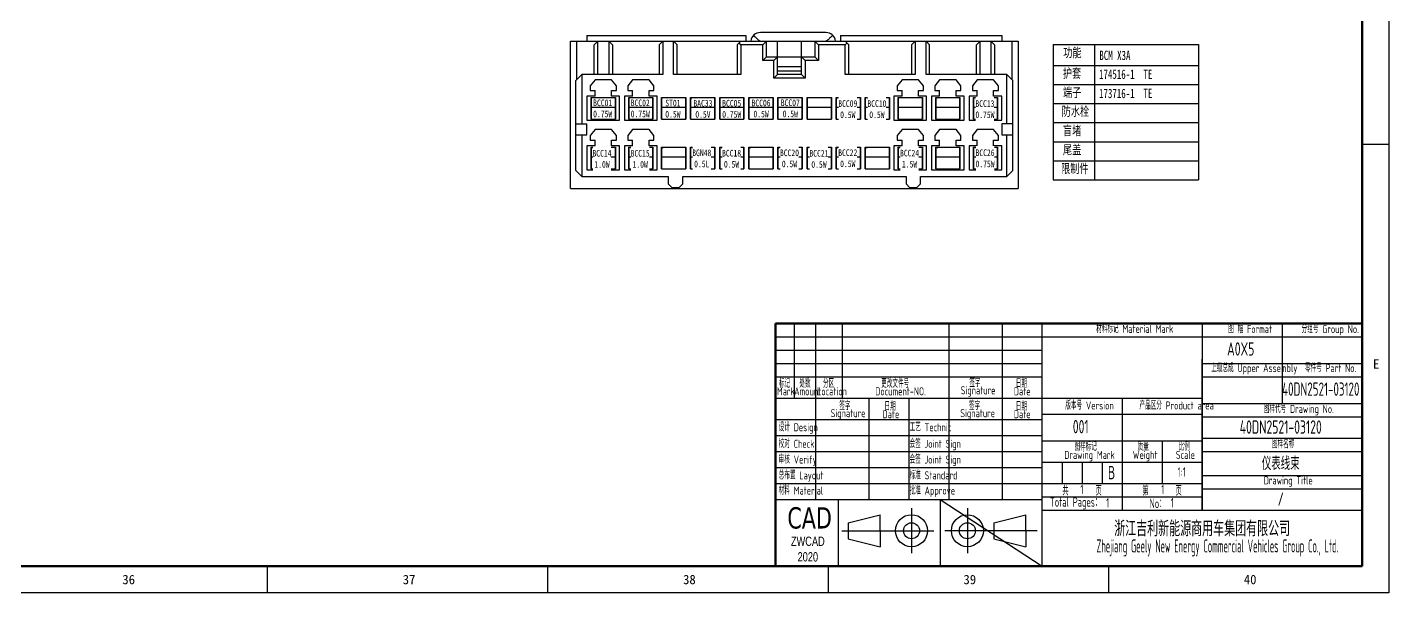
# Model space of a CAD drawing. Header units: millimetres. Extents: x 1543 to 5748, y 1576 to 2417.
# Drawn here: x 5238 to 5748, y 1576 to 1788 of the extents above; entities that cross this region are included whole.
import ezdxf
from ezdxf.enums import TextEntityAlignment as Align

# ---------------------------------------------------------------- set-up
doc = ezdxf.new("R2010")
doc.units = ezdxf.units.MM
doc.layers.get('0').update_dxf_attribs({"lineweight": 25})
doc.layers.add('11文本层', color=255, linetype='Continuous')
for name, color, linetype, lineweight in [('1轮廓实线层', 7, 'Continuous', 50), ('6文字层', 3, 'Continuous', 25), ('图框层', 7, 'Continuous', 25)]:
    doc.layers.add(name, color=color, linetype=linetype, lineweight=lineweight)
doc.styles.add('PC_TEXTSTYLE', font='ISOCP.SHX', dxfattribs={"width": 0.707, "bigfont": 'GBCBIG.SHX'})
doc.styles.get("Standard").update_dxf_attribs({"font": ''})
doc.styles.add('技术要求及剖视用', font='gbenor.shx', dxfattribs={"width": 0.7, "bigfont": 'gbcbig.shx'})
doc.styles.add('标准', font='fangsong.ttf', dxfattribs={"width": 0.7, "height": 3.5})
doc.styles.add('模板专用', font='gbenor.shx', dxfattribs={"width": 0.7, "bigfont": 'gbcbig.shx'})
doc.styles.get('Standard').set_extended_font_data('SimSun')

# ---------------------------------------------------------------- blocks, each defined once
blk = doc.blocks.new('ZwmFrameMain_A0X5^_^分区图框^_^landscape')
at = {"lineweight": 50}
for p, q in [((4170, 821), (4170, 0)), ((4170, 0), (0, 0))]:
    blk.add_line(p, q, dxfattribs=at)
at = {"color": 3}
for p, q in [((4170, 158.2), (4180, 158.2)), ((3759.5, 0), (3759.5, -10)), ((3864.63, 0), (3864.63, -10)), ((3969.75, 0), (3969.75, -10)), ((4074.88, 0), (4074.88, -10))]:
    blk.add_line(p, q, dxfattribs=at)
at = {"layer": '图框层', "color": 1}
for p, q in [((4180, 831), (4180, -10)), ((4180, -10), (-25, -10))]:
    blk.add_line(p, q, dxfattribs=at)
at = {"color": 3, "char_height": 3.5, "attachment_point": 1}
for s, width, insert in [('E', 3.8442, (4174.09, 77.48)), ('36', 5.7094, (3705.15, -3.29)), ('37', 5.7094, (3810.28, -3.29)), ('38', 5.7094, (3915.4, -3.29)), ('39', 5.7094, (4020.53, -3.29)), ('40', 5.7094, (4125.65, -3.29))]:
    blk.add_mtext_dynamic_manual_height_columns(s, width=width, gutter_width=1, heights=[0], dxfattribs=dict(at, insert=insert))
blk = doc.blocks.new('ZwmFrameMain_标题栏1')
at = {"lineweight": 25}
for p, q in [((-213, 91), (-213, 63)), ((-205, 91), (-205, 63)), ((-195, 91), (-195, 63)), ((-155, 91), (-155, 63)), ((-135, 91), (-135, 63)), ((-120, 0), (-120, 91)), ((-60, 91), (-60, 21)), ((-60, 21), (-60, 77.63)), ((-60, 76), (0, 76)), ((-220, 63), (-120.17, 63)), ((-205, 63), (-205, 25)), ((-185, 63), (-185, 25)), ((-170, 63), (-170, 25)), ((-155, 63), (-155, 25)), ((-135, 63), (-135, 25)), ((-120.17, 63), (-60, 63)), ((-60, 61), (0, 61)), ((-220, 55), (-120, 55)), ((-120, 47), (-60, 47)), ((-60, 48), (0, 48)), ((-120, 31), (-60, 31)), ((-220, 25), (-120, 25)), ((-196.35, 0), (-196.35, 25)), ((-158.26, 25), (-158.26, 0)), ((-120, 21), (0, 21))]:
    blk.add_line(p, q, dxfattribs=at)
at = {"color": 1, "lineweight": 25}
for p, q in [((-30, 91), (-30, 60.94)), ((-220, 86), (-100.32, 86)), ((-120.17, 86), (0, 86)), ((-220, 81), (-120, 81)), ((-220, 76), (-120, 76)), ((-220, 71), (-120, 71)), ((-60, 71), (0, 71)), ((-90, 63), (-90, 21)), ((-120, 57), (-60, 57)), ((-60, 56), (0, 56)), ((-220, 49), (-120, 49)), ((-75, 47), (-75, 31)), ((-220, 43), (-120, 43)), ((-60, 43), (0, 43)), ((-220, 37), (-120, 37)), ((-120, 39), (-60, 39)), ((-220, 31), (-120, 31)), ((-60, 34), (0, 34)), ((-120, 26), (-60, 26)), ((-60, 29), (0, 29))]:
    blk.add_line(p, q, dxfattribs=at)
at = {"color": 1, "lineweight": 25, "ltscale": 0.2}
for p, q in [((-112.5, 39), (-112.5, 31)), ((-105, 39), (-105, 30.93)), ((-97.5, 39), (-97.5, 31))]:
    blk.add_line(p, q, dxfattribs=at)
at = {"color": 3, "ltscale": 0.309233}
for p, q in [((-168.94, 21.66), (-168.94, 4.87)), ((-158.26, 25), (-120, 0)), ((-148, 21.66), (-148, 4.87)), ((-192.7, 16.27), (-180.7, 19.27)), ((-192.7, 16.27), (-192.7, 10.27)), ((-180.7, 13.27), (-180.7, 19.27)), ((-138.02, 16.26), (-126.02, 19.26)), ((-138.02, 16.26), (-138.02, 10.26)), ((-126.02, 13.07), (-126.02, 19.26)), ((-195.08, 13.26), (-160.54, 13.26)), ((-192.7, 10.27), (-180.7, 7.27)), ((-180.7, 13.27), (-180.7, 7.27)), ((-168.94, 13.26), (-168.94, 13.26)), ((-121.87, 13.26), (-156.4, 13.26)), ((-148, 13.26), (-148, 13.26)), ((-138.02, 10.26), (-126.02, 7.26)), ((-126.02, 13.26), (-126.02, 7.26))]:
    blk.add_line(p, q, dxfattribs=at)
for centre, radius in [((-168.94, 13.26), 6), ((-168.94, 13.26), 3), ((-148, 13.26), 6), ((-148, 13.26), 3)]:
    blk.add_circle(centre, radius, dxfattribs=at)
at = {"layer": '1轮廓实线层'}
for p, q in [((0, 91), (-220, 91)), ((-220, 0), (-220, 91)), ((0, 0), (0, 91)), ((-220, 0), (0, 0))]:
    blk.add_line(p, q, dxfattribs=at)
at = {"color": 3, "ltscale": 0.309233, "attachment_point": 1}
for s, insert, char_height, width in [('{\\fVerdana|b0|i0|c0|p34;\\W0.707;CAD}', (-215.5, 22.08), 8, 21.8509), ('\\pxqc;{\\fArial|b0|i0|c0|p32;\\W0.707;ZWCAD \\P2020}', (-219.46, 11.06), 3.5, 23.2736)]:
    blk.add_mtext(s, dxfattribs=dict(at, insert=insert, char_height=char_height, width=width))
at = {"layer": '6文字层', "style": '技术要求及剖视用', "width": 0.7}
for s, p in [('材料标记 Material Mark', (-99.7, 87.44)), ('图 幅 Format', (-50.18, 87.36)), ('分组号 Group No.', (-22.66, 87.36)), ('上级总成 Upper Assembly', (-56.55, 72.74)), ('零件号 Part No.', (-21.41, 72.74)), ('Mark', (-219.41, 64.02)), ('标记', (-218.63, 66.89)), ('Amount', (-212.93, 64.02)), ('处数', (-210.99, 66.89)), ('Location', (-204.37, 64.02)), ('分区', (-202.14, 66.89)), ('Document-NO.', (-182.55, 64.02)), ('更改文件号', (-180.32, 66.89)), ('Signature', (-150.5, 64.4)), ('签字', (-147.27, 67.14)), ('Date', (-130.56, 64.02)), ('日期', (-129.83, 66.89)), ('签字', (-196.03, 58.57)), ('日期', (-179.07, 58.32)), ('签字', (-147.42, 58.57)), ('日期', (-129.83, 58.32)), ('版本号 Version', (-111.28, 58.71)), ('产品区分 Product area', (-83.48, 58.71)), ('Signature', (-199.26, 55.83)), ('Date', (-179.79, 55.45)), ('Signature', (-150.65, 55.83)), ('Date', (-130.56, 55.45)), ('图样代号 Drawing No.', (-36.86, 57.42)), ('设计 Design', (-218.75, 50.55)), ('工艺 Technic', (-169.66, 50.55)), ('校对 Check', (-218.75, 44.34)), ('会签 Joint Sign', (-169.66, 44.34)), ('图样标记', (-107.86, 43.29)), ('质量', (-84.17, 43.29)), ('比例', (-68.81, 43.29)), ('图样名称', (-33.82, 44.24)), ('审核 Verify', (-218.75, 38.43)), ('会签 Joint Sign', (-169.66, 38.43)), ('Drawing Mark', (-111.68, 40.19)), ('Weight', (-85.97, 40.19)), ('Scale', (-69.83, 40.19)), ('总布置 Layout', (-218.75, 32.53)), ('标准 Standard', (-169.66, 32.53)), ('Drawing Title', (-36.86, 30.63)), ('材料 Material', (-218.75, 26.81)), ('批准 Approve', (-169.66, 26.81))]:
    blk.add_text(s, height=3, dxfattribs=at).set_placement(p)
at = {"layer": '6文字层', "style": 'PC_TEXTSTYLE', "width": 0.667}
for s, p in [('Total Pages：', (-107.42, 23.5)), ('共       页', (-105, 28.5)), ('第       页', (-75, 28.5)), ('No：', (-76.73, 23.5))]:
    blk.add_text(s, height=3.5, dxfattribs=at).set_placement(p, align=Align.MIDDLE)
at = {"layer": '6文字层', "attachment_point": 1, "style": '模板专用'}
for s, insert, char_height in [('{\\W1;浙江吉利新能源商用车集团有限公司}', (-92.96, 16.91), 5.7267), ('{\\W0.5;Zhejiang Geely New Energy Commercial Vehicles Group Co., Ltd.}', (-99.57, 10.01), 4.9086)]:
    blk.add_mtext(s, dxfattribs=dict(at, insert=insert, char_height=char_height))
at = {"layer": '6文字层', "style": 'PC_TEXTSTYLE', "flags": 8}
for tag, height, width, p, p2 in [('图幅', 5, 4.24086, (-60, 78.91), (-31, 78.91)), ('分组号', 5, 2.767719, (-30, 78.85), (-1, 78.85)), ('材料标记', 7, 2.950542, (-120, 71.64), (-61, 71.64)), ('上级总成', 5, 2.046174, (-60, 63.91), (-31, 63.91)), ('图样代号', 5, 2.054167, (-30, 63.85), (-1, 63.85)), ('工艺', 5, 2.847383, (-155, 49.87), (-136, 49.87)), ('版本号', 5, 2.767719, (-120, 49.78), (-91, 49.78)), ('产品区分', 5, 2.030373, (-90, 49.78), (-61, 49.78)), ('图样代号', 5, 4.179167, (-60, 49.63), (-1, 49.63)), ('会签1', 5, 2.104235, (-155, 43.87), (-136, 43.87)), ('审核', 5, 2.712861, (-205, 37.87), (-186, 37.87)), ('会签2', 5, 1.894219, (-155, 37.87), (-136, 37.87)), ('图样名称', 5, 4.14677, (-60, 35.98), (-1, 35.98)), ('总布置', 5, 1.785147, (-205, 31.87), (-186, 31.87)), ('标准', 5, 2.756267, (-155, 31.87), (-136, 31.87)), ('S', 5, 0.930059, (-110.44, 32.56), (-107.42, 32.56)), ('A', 5, 0.804799, (-102.94, 32.56), (-99.92, 32.56)), ('B', 5, 0.928615, (-95.44, 32.56), (-92.42, 32.56)), ('质量', 3.5, 2.448074, (-88.46, 33.54), (-76.55, 33.54)), ('比例', 3.5, 2.367734, (-73.35, 33.54), (-61.93, 33.54)), ('批准', 5, 2.756267, (-155, 25.87), (-136, 25.87)), ('共几页', 3.5, 0.953151, (-108.58, 26.98), (-101.56, 26.98)), ('共几页', 3.5, 0.953151, (-98.92, 21.98), (-91.89, 21.98)), ('DRAWINGTITLE', 5, 1.364162, (-60, 22.63), (-1, 22.63))]:
    blk.add_attdef(tag, text='', height=height, dxfattribs=dict(at, width=width)).set_placement(p, p2, align=Align.FIT)
at = {"layer": '6文字层', "style": 'PC_TEXTSTYLE', "width": 9.500138, "flags": 8}
for tag, p, p2 in [('设计', (-205, 49.87), (-186, 49.77)), ('校对', (-205, 43.87), (-186, 43.77)), ('材料', (-205, 25.87), (-186, 25.77))]:
    blk.add_attdef(tag, text='', height=5, rotation=359.6913, dxfattribs=at).set_placement(p, p2, align=Align.FIT)
at = {"layer": '6文字层', "color": 3, "style": 'PC_TEXTSTYLE', "width": 0.96618, "flags": 8}
for p, p2 in [((-78.29, 27), (-71.16, 27)), ((-74.75, 22), (-67.62, 22))]:
    blk.add_attdef('第几页', text='', height=3.5, dxfattribs=at).set_placement(p, p2, align=Align.FIT)

msp = doc.modelspace()

# ---------------------------------------------------------------- linework, layer by layer
at = {"linetype": 'Continuous'}
for p, q in [((5441.58, 1727.81), (5441.58, 1783.11)), ((5441.58, 1783.11), (5609.47, 1783.11)), ((5443.85, 1783.11), (5443.85, 1768.53)), ((5447.72, 1785.16), (5447.72, 1783.11)), ((5447.72, 1785.16), (5507.33, 1785.16)), ((5451.82, 1783.11), (5450.45, 1781.75)), ((5450.45, 1770.58), (5450.45, 1781.75)), ((5451.82, 1770.58), (5451.82, 1783.11)), ((5455.91, 1783.11), (5455.91, 1770.58)), ((5457.28, 1781.75), (5455.91, 1783.11)), ((5457.28, 1781.75), (5457.28, 1770.58)), ((5474.79, 1781.75), (5476.16, 1783.11)), ((5474.79, 1781.75), (5474.79, 1770.58)), ((5476.16, 1783.11), (5476.16, 1770.58)), ((5480.25, 1770.58), (5480.25, 1783.11)), ((5481.62, 1781.75), (5480.25, 1783.11)), ((5481.62, 1770.58), (5481.62, 1781.75)), ((5504.14, 1781.75), (5505.51, 1783.11)), ((5504.14, 1781.75), (5504.14, 1770.58)), ((5505.51, 1781.75), (5504.82, 1782.43)), ((5505.51, 1781.75), (5505.51, 1770.58)), ((5513.7, 1781.75), (5505.51, 1781.75)), ((5507.33, 1785.16), (5507.33, 1783.11)), ((5537.36, 1786.3), (5512.79, 1786.3)), ((5515.06, 1783.11), (5513.7, 1781.75)), ((5513.7, 1775.83), (5513.7, 1781.75)), ((5515.06, 1777.2), (5515.06, 1783.11)), ((5519.16, 1770.58), (5519.16, 1783.11)), ((5528.26, 1770.58), (5528.26, 1783.11)), ((5533.26, 1783.11), (5533.26, 1777.2)), ((5533.26, 1783.11), (5534.63, 1781.75)), ((5534.63, 1781.75), (5534.63, 1775.83)), ((5544.64, 1781.75), (5534.63, 1781.75)), ((5542.82, 1785.16), (5542.82, 1783.11)), ((5542.82, 1785.16), (5603.33, 1785.16)), ((5544.64, 1783.11), (5546, 1781.75)), ((5544.64, 1781.75), (5545.32, 1782.43)), ((5544.64, 1770.58), (5544.64, 1781.75)), ((5546, 1770.58), (5546, 1781.75)), ((5569.43, 1781.75), (5570.8, 1783.11)), ((5569.43, 1781.75), (5569.43, 1770.58)), ((5570.8, 1783.11), (5570.8, 1770.58)), ((5574.89, 1770.58), (5574.89, 1783.11)), ((5576.26, 1781.75), (5574.89, 1783.11)), ((5576.26, 1770.58), (5576.26, 1781.75)), ((5595.14, 1783.11), (5593.78, 1781.75)), ((5593.78, 1770.58), (5593.78, 1781.75)), ((5595.14, 1770.58), (5595.14, 1783.11)), ((5599.24, 1783.11), (5599.24, 1770.58)), ((5600.6, 1781.75), (5599.24, 1783.11)), ((5600.6, 1781.75), (5600.6, 1770.58)), ((5603.33, 1785.16), (5603.33, 1783.11)), ((5607.2, 1768.53), (5607.2, 1783.11)), ((5609.47, 1783.11), (5609.47, 1727.81)), ((5515.06, 1777.2), (5513.7, 1775.83)), ((5515.06, 1777.2), (5533.26, 1777.2)), ((5519.16, 1777.2), (5517.79, 1775.83)), ((5528.26, 1777.2), (5529.62, 1775.83)), ((5533.26, 1777.2), (5534.63, 1775.83)), ((5517.79, 1775.83), (5513.7, 1775.83)), ((5517.79, 1769.21), (5517.79, 1775.83)), ((5519.16, 1773.53), (5528.26, 1773.53)), ((5519.16, 1771.94), (5528.26, 1771.94)), ((5529.62, 1775.83), (5529.62, 1769.21)), ((5534.63, 1775.83), (5529.62, 1775.83)), ((5443.63, 1768.3), (5445.9, 1770.58)), ((5443.63, 1734.63), (5443.63, 1768.3)), ((5445.9, 1770.58), (5445.9, 1752.03)), ((5476.16, 1770.58), (5445.9, 1770.58)), ((5450.79, 1768.56), (5448.95, 1766.28)), ((5456.94, 1768.56), (5450.79, 1768.56)), ((5458.78, 1766.28), (5456.94, 1768.56)), ((5464.9, 1768.56), (5463.06, 1766.28)), ((5471.04, 1768.56), (5464.9, 1768.56)), ((5472.88, 1766.28), (5471.04, 1768.56)), ((5505.51, 1770.58), (5480.25, 1770.58)), ((5519.16, 1770.58), (5517.79, 1769.21)), ((5529.62, 1769.21), (5517.79, 1769.21)), ((5528.26, 1770.58), (5519.16, 1770.58)), ((5528.26, 1770.58), (5529.62, 1769.21)), ((5570.8, 1770.58), (5544.64, 1770.58)), ((5565.91, 1768.56), (5564.07, 1766.28)), ((5572.05, 1768.56), (5565.91, 1768.56)), ((5573.89, 1766.28), (5572.05, 1768.56)), ((5605.15, 1770.58), (5574.89, 1770.58)), ((5580.01, 1768.56), (5578.17, 1766.28)), ((5586.16, 1768.56), (5580.01, 1768.56)), ((5588, 1766.28), (5586.16, 1768.56)), ((5594.12, 1768.56), (5592.28, 1766.28)), ((5600.26, 1768.56), (5594.12, 1768.56)), ((5602.1, 1766.28), (5600.26, 1768.56)), ((5605.15, 1770.58), (5607.43, 1768.3)), ((5605.15, 1752.03), (5605.15, 1770.58)), ((5607.43, 1734.63), (5607.43, 1768.3)), ((5447.72, 1762.39), (5447.72, 1753.39)), ((5450.79, 1762.39), (5447.72, 1762.39)), ((5448.95, 1766.28), (5448.95, 1764.56)), ((5448.95, 1764.56), (5450.79, 1764.56)), ((5450.79, 1762.39), (5450.79, 1764.56)), ((5456.94, 1762.39), (5456.94, 1764.56)), ((5456.94, 1764.56), (5458.78, 1764.56)), ((5460.01, 1762.39), (5456.94, 1762.39)), ((5458.78, 1764.56), (5458.78, 1766.28)), ((5460.01, 1753.39), (5460.01, 1762.39)), ((5464.9, 1762.39), (5461.83, 1762.39)), ((5461.83, 1762.39), (5461.83, 1753.39)), ((5463.06, 1766.28), (5463.06, 1764.56)), ((5463.06, 1764.56), (5464.9, 1764.56)), ((5464.9, 1762.39), (5464.9, 1764.56)), ((5471.04, 1764.56), (5472.88, 1764.56)), ((5471.04, 1762.39), (5471.04, 1764.56)), ((5474.11, 1762.39), (5471.04, 1762.39)), ((5472.88, 1764.56), (5472.88, 1766.28)), ((5474.11, 1753.39), (5474.11, 1762.39)), ((5565.91, 1762.39), (5562.84, 1762.39)), ((5562.84, 1762.39), (5562.84, 1753.39)), ((5564.07, 1766.28), (5564.07, 1764.56)), ((5564.07, 1764.56), (5565.91, 1764.56)), ((5565.91, 1762.39), (5565.91, 1764.56)), ((5572.05, 1764.56), (5573.89, 1764.56)), ((5572.05, 1762.39), (5572.05, 1764.56)), ((5575.12, 1762.39), (5572.05, 1762.39)), ((5573.89, 1764.56), (5573.89, 1766.28)), ((5575.12, 1753.39), (5575.12, 1762.39)), ((5580.01, 1762.39), (5576.94, 1762.39)), ((5576.94, 1762.39), (5576.94, 1753.39)), ((5578.17, 1766.28), (5578.17, 1764.56)), ((5578.17, 1764.56), (5580.01, 1764.56)), ((5580.01, 1762.39), (5580.01, 1764.56)), ((5586.16, 1764.56), (5588, 1764.56)), ((5586.16, 1762.39), (5586.16, 1764.56)), ((5589.23, 1762.39), (5586.16, 1762.39)), ((5588, 1764.56), (5588, 1766.28)), ((5589.23, 1753.39), (5589.23, 1762.39)), ((5594.12, 1762.39), (5591.05, 1762.39)), ((5591.05, 1762.39), (5591.05, 1753.39)), ((5592.28, 1766.28), (5592.28, 1764.56)), ((5592.28, 1764.56), (5594.12, 1764.56)), ((5594.12, 1762.39), (5594.12, 1764.56)), ((5600.26, 1764.56), (5602.1, 1764.56)), ((5600.26, 1762.39), (5600.26, 1764.56)), ((5603.33, 1762.39), (5600.26, 1762.39)), ((5602.1, 1764.56), (5602.1, 1766.28)), ((5603.33, 1753.39), (5603.33, 1762.39)), ((5443.63, 1752.03), (5447.72, 1752.03)), ((5447.72, 1753.39), (5460.01, 1753.39)), ((5447.72, 1747.93), (5447.72, 1752.03)), ((5461.83, 1753.39), (5474.11, 1753.39)), ((5562.84, 1753.39), (5575.12, 1753.39)), ((5576.94, 1753.39), (5589.23, 1753.39)), ((5591.05, 1753.39), (5603.33, 1753.39)), ((5607.43, 1752.03), (5603.33, 1752.03)), ((5603.33, 1752.03), (5603.33, 1747.93)), ((5443.63, 1747.93), (5447.72, 1747.93)), ((5445.9, 1747.93), (5445.9, 1732.36)), ((5450.79, 1749.99), (5448.95, 1747.71)), ((5448.95, 1747.71), (5448.95, 1745.99)), ((5448.95, 1745.99), (5450.79, 1745.99)), ((5456.94, 1749.99), (5450.79, 1749.99)), ((5450.79, 1743.82), (5450.79, 1745.99)), ((5458.78, 1747.71), (5456.94, 1749.99)), ((5456.94, 1745.99), (5458.78, 1745.99)), ((5456.94, 1743.82), (5456.94, 1745.99)), ((5458.78, 1745.99), (5458.78, 1747.71)), ((5464.9, 1749.99), (5463.06, 1747.71)), ((5463.06, 1747.71), (5463.06, 1745.99)), ((5463.06, 1745.99), (5464.9, 1745.99)), ((5471.04, 1749.99), (5464.9, 1749.99)), ((5464.9, 1743.82), (5464.9, 1745.99)), ((5472.88, 1747.71), (5471.04, 1749.99)), ((5471.04, 1745.99), (5472.88, 1745.99)), ((5471.04, 1743.82), (5471.04, 1745.99)), ((5472.88, 1745.99), (5472.88, 1747.71)), ((5565.91, 1749.99), (5564.07, 1747.71)), ((5564.07, 1747.71), (5564.07, 1745.99)), ((5564.07, 1745.99), (5565.91, 1745.99)), ((5572.05, 1749.99), (5565.91, 1749.99)), ((5565.91, 1743.82), (5565.91, 1745.99)), ((5573.89, 1747.71), (5572.05, 1749.99)), ((5572.05, 1745.99), (5573.89, 1745.99)), ((5572.05, 1743.82), (5572.05, 1745.99)), ((5573.89, 1745.99), (5573.89, 1747.71)), ((5580.01, 1749.99), (5578.17, 1747.71)), ((5578.17, 1747.71), (5578.17, 1745.99)), ((5578.17, 1745.99), (5580.01, 1745.99)), ((5586.16, 1749.99), (5580.01, 1749.99)), ((5580.01, 1743.82), (5580.01, 1745.99)), ((5588, 1747.71), (5586.16, 1749.99)), ((5586.16, 1745.99), (5588, 1745.99)), ((5586.16, 1743.82), (5586.16, 1745.99)), ((5588, 1745.99), (5588, 1747.71)), ((5594.12, 1749.99), (5592.28, 1747.71)), ((5592.28, 1747.71), (5592.28, 1745.99)), ((5592.28, 1745.99), (5594.12, 1745.99)), ((5600.26, 1749.99), (5594.12, 1749.99)), ((5594.12, 1743.82), (5594.12, 1745.99)), ((5602.1, 1747.71), (5600.26, 1749.99)), ((5600.26, 1745.99), (5602.1, 1745.99)), ((5600.26, 1743.82), (5600.26, 1745.99)), ((5602.1, 1745.99), (5602.1, 1747.71)), ((5603.33, 1747.93), (5607.43, 1747.93)), ((5605.15, 1732.36), (5605.15, 1747.93)), ((5450.79, 1743.82), (5447.72, 1743.82)), ((5447.72, 1743.82), (5447.72, 1734.82)), ((5460.01, 1743.82), (5456.94, 1743.82)), ((5460.01, 1734.82), (5460.01, 1743.82)), ((5464.9, 1743.82), (5461.83, 1743.82)), ((5461.83, 1743.82), (5461.83, 1734.82)), ((5474.11, 1743.82), (5471.04, 1743.82)), ((5474.11, 1734.82), (5474.11, 1743.82)), ((5565.91, 1743.82), (5562.84, 1743.82)), ((5562.84, 1743.82), (5562.84, 1734.82)), ((5575.12, 1743.82), (5572.05, 1743.82)), ((5575.12, 1734.82), (5575.12, 1743.82)), ((5580.01, 1743.82), (5576.94, 1743.82)), ((5576.94, 1743.82), (5576.94, 1734.82)), ((5589.23, 1743.82), (5586.16, 1743.82)), ((5589.23, 1734.82), (5589.23, 1743.82)), ((5594.12, 1743.82), (5591.05, 1743.82)), ((5591.05, 1743.82), (5591.05, 1734.82)), ((5603.33, 1743.82), (5600.26, 1743.82)), ((5603.33, 1734.82), (5603.33, 1743.82)), ((5443.63, 1734.63), (5445.9, 1732.36)), ((5445.9, 1732.36), (5478.21, 1732.36)), ((5447.72, 1734.82), (5460.01, 1734.82)), ((5461.83, 1734.82), (5474.11, 1734.82)), ((5478.21, 1732.36), (5478.21, 1729.63)), ((5483.67, 1729.63), (5483.67, 1732.36)), ((5483.67, 1732.36), (5567.39, 1732.36)), ((5562.84, 1734.82), (5575.12, 1734.82)), ((5567.39, 1732.36), (5567.39, 1729.63)), ((5572.85, 1732.36), (5605.15, 1732.36)), ((5572.85, 1729.63), (5572.85, 1732.36)), ((5576.94, 1734.82), (5589.23, 1734.82)), ((5591.05, 1734.82), (5603.33, 1734.82)), ((5605.15, 1732.36), (5607.43, 1734.63)), ((5441.58, 1727.81), (5609.47, 1727.81)), ((5478.21, 1729.63), (5479.57, 1728.26)), ((5479.57, 1728.26), (5482.3, 1728.26)), ((5482.3, 1728.26), (5483.67, 1729.63)), ((5567.39, 1729.63), (5568.75, 1728.26)), ((5568.75, 1728.26), (5571.48, 1728.26)), ((5571.48, 1728.26), (5572.85, 1729.63))]:
    msp.add_line(p, q, dxfattribs=at)
for p, q in [((5449.31, 1761.95), (5449.31, 1753.76)), ((5449.31, 1761.95), (5458.41, 1761.95)), ((5449.31, 1753.76), (5449.31, 1761.95)), ((5458.41, 1761.95), (5458.41, 1753.76)), ((5458.41, 1753.76), (5458.41, 1761.95)), ((5458.41, 1761.95), (5458.41, 1753.76)), ((5458.41, 1753.76), (5458.41, 1761.95)), ((5463.42, 1761.95), (5463.42, 1753.76)), ((5463.42, 1761.95), (5472.52, 1761.95)), ((5463.42, 1753.76), (5463.42, 1761.95)), ((5472.52, 1761.95), (5472.52, 1753.76)), ((5472.52, 1753.76), (5472.52, 1761.95)), ((5472.52, 1761.95), (5472.52, 1753.76)), ((5472.52, 1753.76), (5472.52, 1761.95)), ((5475.7, 1753.76), (5475.7, 1761.95)), ((5475.7, 1761.95), (5484.8, 1761.95)), ((5475.7, 1761.95), (5475.7, 1753.76)), ((5484.8, 1753.76), (5484.8, 1761.95)), ((5484.8, 1761.95), (5484.8, 1753.76)), ((5484.8, 1753.76), (5484.8, 1761.95)), ((5484.8, 1761.95), (5484.8, 1753.76)), ((5486.62, 1761.95), (5486.62, 1753.76)), ((5486.62, 1761.95), (5495.72, 1761.95)), ((5486.62, 1753.76), (5486.62, 1761.95)), ((5495.72, 1761.95), (5495.72, 1753.76)), ((5495.72, 1753.76), (5495.72, 1761.95)), ((5495.72, 1761.95), (5495.72, 1753.76)), ((5495.72, 1753.76), (5495.72, 1761.95)), ((5497.54, 1753.76), (5497.54, 1761.95)), ((5497.54, 1761.95), (5497.54, 1753.76)), ((5497.54, 1761.95), (5506.64, 1761.95)), ((5506.64, 1753.76), (5506.64, 1761.95)), ((5506.64, 1761.95), (5506.64, 1753.76)), ((5506.64, 1753.76), (5506.64, 1761.95)), ((5506.64, 1761.95), (5506.64, 1753.76)), ((5508.46, 1753.76), (5508.46, 1761.95)), ((5508.46, 1761.95), (5508.46, 1753.76)), ((5508.46, 1761.95), (5517.56, 1761.95)), ((5517.56, 1753.76), (5517.56, 1761.95)), ((5517.56, 1761.95), (5517.56, 1753.76)), ((5517.56, 1753.76), (5517.56, 1761.95)), ((5517.56, 1761.95), (5517.56, 1753.76)), ((5519.38, 1753.76), (5519.38, 1761.95)), ((5519.38, 1761.95), (5519.38, 1753.76)), ((5519.38, 1761.95), (5528.48, 1761.95)), ((5528.48, 1753.76), (5528.48, 1761.95)), ((5528.48, 1761.95), (5528.48, 1753.76)), ((5528.48, 1753.76), (5528.48, 1761.95)), ((5528.48, 1761.95), (5528.48, 1753.76)), ((5530.3, 1753.76), (5530.3, 1761.95)), ((5530.3, 1761.95), (5530.3, 1753.76)), ((5530.3, 1761.95), (5539.4, 1761.95)), ((5539.4, 1753.76), (5539.4, 1761.95)), ((5539.4, 1761.95), (5539.4, 1753.76)), ((5539.4, 1753.76), (5539.4, 1761.95)), ((5539.4, 1761.95), (5539.4, 1753.76)), ((5541.22, 1753.76), (5541.22, 1761.95)), ((5541.22, 1761.95), (5541.22, 1753.76)), ((5541.22, 1761.95), (5550.32, 1761.95)), ((5550.32, 1753.76), (5550.32, 1761.95)), ((5550.32, 1761.95), (5550.32, 1753.76)), ((5550.32, 1753.76), (5550.32, 1761.95)), ((5550.32, 1761.95), (5550.32, 1753.76)), ((5552.14, 1753.76), (5552.14, 1761.95)), ((5552.14, 1761.95), (5552.14, 1753.76)), ((5552.14, 1761.95), (5561.24, 1761.95)), ((5561.24, 1753.76), (5561.24, 1761.95)), ((5561.24, 1761.95), (5561.24, 1753.76)), ((5561.24, 1753.76), (5561.24, 1761.95)), ((5561.24, 1761.95), (5561.24, 1753.76)), ((5564.43, 1761.95), (5573.53, 1761.95)), ((5564.43, 1761.95), (5564.43, 1753.76)), ((5564.43, 1753.76), (5564.43, 1761.95)), ((5573.53, 1761.95), (5573.53, 1753.76)), ((5573.53, 1753.76), (5573.53, 1761.95)), ((5573.53, 1761.95), (5573.53, 1753.76)), ((5573.53, 1753.76), (5573.53, 1761.95)), ((5578.53, 1761.95), (5587.63, 1761.95)), ((5578.53, 1761.95), (5578.53, 1753.76)), ((5578.53, 1753.76), (5578.53, 1761.95)), ((5587.63, 1761.95), (5587.63, 1753.76)), ((5587.63, 1753.76), (5587.63, 1761.95)), ((5587.63, 1761.95), (5587.63, 1753.76)), ((5587.63, 1753.76), (5587.63, 1761.95)), ((5592.64, 1761.95), (5601.74, 1761.95)), ((5592.64, 1761.95), (5592.64, 1753.76)), ((5592.64, 1753.76), (5592.64, 1761.95)), ((5601.74, 1761.95), (5601.74, 1753.76)), ((5601.74, 1753.76), (5601.74, 1761.95)), ((5601.74, 1761.95), (5601.74, 1753.76)), ((5601.74, 1753.76), (5601.74, 1761.95)), ((5449.31, 1758.31), (5458.41, 1758.31)), ((5463.42, 1758.31), (5472.52, 1758.31)), ((5475.7, 1758.31), (5484.8, 1758.31)), ((5486.62, 1758.31), (5495.72, 1758.31)), ((5497.54, 1758.31), (5506.64, 1758.31)), ((5508.46, 1758.31), (5517.56, 1758.31)), ((5519.38, 1758.31), (5528.48, 1758.31)), ((5530.3, 1758.31), (5539.4, 1758.31)), ((5541.22, 1758.31), (5550.32, 1758.31)), ((5552.14, 1758.31), (5561.24, 1758.31)), ((5564.43, 1758.31), (5573.53, 1758.31)), ((5578.53, 1758.31), (5587.63, 1758.31)), ((5592.64, 1758.31), (5601.74, 1758.31)), ((5449.31, 1753.76), (5458.41, 1753.76)), ((5463.42, 1753.76), (5472.52, 1753.76)), ((5475.7, 1753.76), (5484.8, 1753.76)), ((5486.62, 1753.76), (5495.72, 1753.76)), ((5497.54, 1753.76), (5506.64, 1753.76)), ((5508.46, 1753.76), (5517.56, 1753.76)), ((5519.38, 1753.76), (5528.48, 1753.76)), ((5530.3, 1753.76), (5539.4, 1753.76)), ((5541.22, 1753.76), (5550.32, 1753.76)), ((5552.14, 1753.76), (5561.24, 1753.76)), ((5564.43, 1753.76), (5573.53, 1753.76)), ((5578.53, 1753.76), (5587.63, 1753.76)), ((5592.64, 1753.76), (5601.74, 1753.76)), ((5449.31, 1735.19), (5449.31, 1743.38)), ((5449.31, 1743.38), (5458.41, 1743.38)), ((5449.31, 1743.38), (5449.31, 1735.19)), ((5458.41, 1735.19), (5458.41, 1743.38)), ((5458.41, 1743.38), (5458.41, 1735.19)), ((5458.41, 1735.19), (5458.41, 1743.38)), ((5458.41, 1743.38), (5458.41, 1735.19)), ((5463.42, 1735.19), (5463.42, 1743.38)), ((5463.42, 1743.38), (5472.52, 1743.38)), ((5463.42, 1743.38), (5463.42, 1735.19)), ((5472.52, 1735.19), (5472.52, 1743.38)), ((5472.52, 1743.38), (5472.52, 1735.19)), ((5472.52, 1735.19), (5472.52, 1743.38)), ((5472.52, 1743.38), (5472.52, 1735.19)), ((5475.7, 1735.19), (5475.7, 1743.38)), ((5475.7, 1743.38), (5475.7, 1735.19)), ((5475.7, 1743.38), (5484.8, 1743.38)), ((5484.8, 1735.19), (5484.8, 1743.38)), ((5484.8, 1743.38), (5484.8, 1735.19)), ((5484.8, 1735.19), (5484.8, 1743.38)), ((5484.8, 1743.38), (5484.8, 1735.19)), ((5486.62, 1735.19), (5486.62, 1743.38)), ((5486.62, 1743.38), (5486.62, 1735.19)), ((5486.62, 1743.38), (5495.72, 1743.38)), ((5495.72, 1735.19), (5495.72, 1743.38)), ((5495.72, 1743.38), (5495.72, 1735.19)), ((5495.72, 1735.19), (5495.72, 1743.38)), ((5495.72, 1743.38), (5495.72, 1735.19)), ((5497.54, 1735.19), (5497.54, 1743.38)), ((5497.54, 1743.38), (5497.54, 1735.19)), ((5497.54, 1743.38), (5506.64, 1743.38)), ((5506.64, 1735.19), (5506.64, 1743.38)), ((5506.64, 1743.38), (5506.64, 1735.19)), ((5506.64, 1735.19), (5506.64, 1743.38)), ((5506.64, 1743.38), (5506.64, 1735.19)), ((5508.46, 1735.19), (5508.46, 1743.38)), ((5508.46, 1743.38), (5508.46, 1735.19)), ((5508.46, 1743.38), (5517.56, 1743.38)), ((5517.56, 1735.19), (5517.56, 1743.38)), ((5517.56, 1743.38), (5517.56, 1735.19)), ((5517.56, 1735.19), (5517.56, 1743.38)), ((5517.56, 1743.38), (5517.56, 1735.19)), ((5519.38, 1735.19), (5519.38, 1743.38)), ((5519.38, 1743.38), (5519.38, 1735.19)), ((5519.38, 1743.38), (5528.48, 1743.38)), ((5528.48, 1735.19), (5528.48, 1743.38)), ((5528.48, 1743.38), (5528.48, 1735.19)), ((5528.48, 1735.19), (5528.48, 1743.38)), ((5528.48, 1743.38), (5528.48, 1735.19)), ((5530.3, 1735.19), (5530.3, 1743.38)), ((5530.3, 1743.38), (5530.3, 1735.19)), ((5530.3, 1743.38), (5539.4, 1743.38)), ((5539.4, 1735.19), (5539.4, 1743.38)), ((5539.4, 1743.38), (5539.4, 1735.19)), ((5539.4, 1735.19), (5539.4, 1743.38)), ((5539.4, 1743.38), (5539.4, 1735.19)), ((5541.22, 1735.19), (5541.22, 1743.38)), ((5541.22, 1743.38), (5541.22, 1735.19)), ((5541.22, 1743.38), (5550.32, 1743.38)), ((5550.32, 1735.19), (5550.32, 1743.38)), ((5550.32, 1743.38), (5550.32, 1735.19)), ((5550.32, 1735.19), (5550.32, 1743.38)), ((5550.32, 1743.38), (5550.32, 1735.19)), ((5552.14, 1735.19), (5552.14, 1743.38)), ((5552.14, 1743.38), (5552.14, 1735.19)), ((5552.14, 1743.38), (5561.24, 1743.38)), ((5561.24, 1735.19), (5561.24, 1743.38)), ((5561.24, 1743.38), (5561.24, 1735.19)), ((5561.24, 1735.19), (5561.24, 1743.38)), ((5561.24, 1743.38), (5561.24, 1735.19)), ((5564.43, 1743.38), (5573.53, 1743.38)), ((5564.43, 1743.38), (5564.43, 1735.19)), ((5564.43, 1735.19), (5564.43, 1743.38)), ((5573.53, 1743.38), (5573.53, 1735.19)), ((5573.53, 1735.19), (5573.53, 1743.38)), ((5573.53, 1743.38), (5573.53, 1735.19)), ((5573.53, 1735.19), (5573.53, 1743.38)), ((5578.53, 1743.38), (5587.63, 1743.38)), ((5578.53, 1743.38), (5578.53, 1735.19)), ((5578.53, 1735.19), (5578.53, 1743.38)), ((5587.63, 1743.38), (5587.63, 1735.19)), ((5587.63, 1735.19), (5587.63, 1743.38)), ((5587.63, 1743.38), (5587.63, 1735.19)), ((5587.63, 1735.19), (5587.63, 1743.38)), ((5592.64, 1743.38), (5601.74, 1743.38)), ((5592.64, 1743.38), (5592.64, 1735.19)), ((5592.64, 1735.19), (5592.64, 1743.38)), ((5601.74, 1743.38), (5601.74, 1735.19)), ((5601.74, 1735.19), (5601.74, 1743.38)), ((5601.74, 1743.38), (5601.74, 1735.19)), ((5601.74, 1735.19), (5601.74, 1743.38)), ((5449.31, 1739.74), (5458.41, 1739.74)), ((5463.42, 1739.74), (5472.52, 1739.74)), ((5475.7, 1739.74), (5484.8, 1739.74)), ((5486.62, 1739.74), (5495.72, 1739.74)), ((5497.54, 1739.74), (5506.64, 1739.74)), ((5508.46, 1739.74), (5517.56, 1739.74)), ((5519.38, 1739.74), (5528.48, 1739.74)), ((5530.3, 1739.74), (5539.4, 1739.74)), ((5541.22, 1739.74), (5550.32, 1739.74)), ((5552.14, 1739.74), (5561.24, 1739.74)), ((5564.43, 1739.74), (5573.53, 1739.74)), ((5578.53, 1739.74), (5587.63, 1739.74)), ((5592.64, 1739.74), (5601.74, 1739.74)), ((5449.31, 1735.19), (5458.41, 1735.19)), ((5463.42, 1735.19), (5472.52, 1735.19)), ((5475.7, 1735.19), (5484.8, 1735.19)), ((5486.62, 1735.19), (5495.72, 1735.19)), ((5497.54, 1735.19), (5506.64, 1735.19)), ((5508.46, 1735.19), (5517.56, 1735.19)), ((5519.38, 1735.19), (5528.48, 1735.19)), ((5530.3, 1735.19), (5539.4, 1735.19)), ((5541.22, 1735.19), (5550.32, 1735.19)), ((5552.14, 1735.19), (5561.24, 1735.19)), ((5564.43, 1735.19), (5573.53, 1735.19)), ((5578.53, 1735.19), (5587.63, 1735.19)), ((5592.64, 1735.19), (5601.74, 1735.19))]:
    msp.add_line(p, q)
for centre, start, end in [((5512.79, 1782.66), 90, 172.8192), ((5537.36, 1782.66), 7.1808, 90)]:
    msp.add_arc(centre, 3.64, start, end, dxfattribs=at)
for points, start_tangent, end_tangent in [([(5510.23, 1785.25), (5510.78, 1784.71), (5511.38, 1784.13), (5511.7, 1783.83), (5512.02, 1783.54), (5512.37, 1783.27), (5512.79, 1783.11)], (0.714906, -0.699221), (1, 0)), ([(5539.92, 1785.25), (5539.36, 1784.71), (5538.76, 1784.13), (5538.45, 1783.83), (5538.12, 1783.54), (5537.77, 1783.27), (5537.36, 1783.11)], (-0.714899, -0.699228), (-1, 0))]:
    msp.add_spline(points, degree=3, dxfattribs=dict(at, start_tangent=start_tangent, end_tangent=end_tangent))
at = {"layer": '11文本层'}
for p, q in [((5622.51, 1781.76), (5622.51, 1773.96)), ((5622.51, 1781.76), (5638.11, 1781.76)), ((5638.11, 1781.76), (5638.11, 1731.06)), ((5638.11, 1781.76), (5677.11, 1781.76)), ((5677.11, 1781.76), (5677.11, 1731.06)), ((5677.11, 1781.76), (5677.11, 1773.96)), ((5622.51, 1773.96), (5677.11, 1773.96)), ((5622.51, 1773.96), (5622.51, 1766.81)), ((5622.51, 1766.81), (5677.11, 1766.81)), ((5622.51, 1766.81), (5622.51, 1759.66)), ((5622.51, 1759.66), (5677.11, 1759.66)), ((5622.51, 1759.66), (5622.51, 1752.51)), ((5622.51, 1752.51), (5677.11, 1752.51)), ((5622.51, 1752.51), (5622.51, 1745.36)), ((5622.51, 1745.36), (5677.11, 1745.36)), ((5622.51, 1745.36), (5622.51, 1738.21)), ((5622.51, 1738.21), (5677.11, 1738.21)), ((5622.51, 1738.21), (5622.51, 1731.06)), ((5622.51, 1731.06), (5677.11, 1731.06))]:
    msp.add_line(p, q, dxfattribs=at)

# ---------------------------------------------------------------- block references
at = {"layer": '图框层', "lineweight": -3}
ref = msp.add_blockref('ZwmFrameMain_标题栏1', (5738.4, 1586.27), dxfattribs=at)
ref.add_attrib('图样代号', '40DN2521-03120', dxfattribs={"layer": '6文字层', "height": 5, "style": 'PC_TEXTSTYLE', "width": 0.60728}).set_placement((5708.4, 1650.12), (5737.4, 1650.12), align=Align.FIT)
ref.add_attrib('共几页', '1', dxfattribs={"layer": '6文字层', "height": 3.5, "style": 'PC_TEXTSTYLE', "width": 0.707}).set_placement((5633.33, 1613.24), align=Align.CENTER)
ref.add_attrib('图样名称', '仪表线束', dxfattribs={"layer": '6文字层', "height": 5, "style": 'PC_TEXTSTYLE', "width": 0.707}).set_placement((5707.9, 1622.25), align=Align.CENTER)
ref.add_attrib('图样代号', '40DN2521-03120', dxfattribs={"layer": '6文字层', "height": 5, "style": 'PC_TEXTSTYLE', "width": 0.707}).set_placement((5707.9, 1635.9), align=Align.CENTER)
ref.add_attrib('比例', '1:1', dxfattribs={"layer": '6文字层', "height": 3.5, "style": 'PC_TEXTSTYLE', "width": 0.707}).set_placement((5670.76, 1619.81), align=Align.CENTER)
ref.add_attrib('第几页', '1', dxfattribs={"layer": '6文字层', "color": 3, "height": 3.5, "style": 'PC_TEXTSTYLE', "width": 0.707}).set_placement((5663.68, 1613.27), align=Align.CENTER)
ref.add_attrib('DRAWINGTITLE', '/', dxfattribs={"layer": '6文字层', "height": 5, "style": 'PC_TEXTSTYLE', "width": 0.707}).set_placement((5707.9, 1608.9), align=Align.CENTER)
ref.add_attrib('图幅', 'A0X5', dxfattribs={"layer": '6文字层', "height": 5, "style": 'PC_TEXTSTYLE', "width": 0.707}).set_placement((5692.9, 1665.18), align=Align.CENTER)
ref.add_attrib('版本号', '001', dxfattribs={"layer": '6文字层', "height": 5, "style": 'PC_TEXTSTYLE', "width": 0.707}).set_placement((5632.9, 1636.05), align=Align.CENTER)
ref.add_attrib('B', 'B', dxfattribs={"layer": '6文字层', "height": 5, "style": 'PC_TEXTSTYLE', "width": 0.707}).set_placement((5644.47, 1618.83), align=Align.CENTER)
ref.add_attrib('第几页', '1', dxfattribs={"layer": '6文字层', "color": 3, "height": 3.5, "style": 'PC_TEXTSTYLE', "width": 0.707}).set_placement((5667.22, 1608.27), align=Align.CENTER)
ref.add_attrib('共几页', '1', dxfattribs={"layer": '6文字层', "height": 3.5, "style": 'PC_TEXTSTYLE', "width": 0.707}).set_placement((5643, 1608.24), align=Align.CENTER)

# ---------------------------------------------------------------- texts
at = {"width": 0.6}
for s, p in [('1', (5449.4, 1761.21)), ('2', (5463.5, 1761.21)), ('3', (5475.79, 1761.21)), ('4', (5486.71, 1761.21)), ('5', (5497.63, 1761.21)), ('6', (5508.55, 1761.21)), ('7', (5519.47, 1761.21)), ('8', (5530.39, 1761.21)), ('9', (5541.31, 1761.21)), ('10', (5552.23, 1761.21)), ('11', (5564.51, 1761.21)), ('12', (5578.62, 1761.21)), ('13', (5592.72, 1761.21)), ('14', (5449.4, 1742.64)), ('15', (5463.5, 1742.64)), ('16', (5475.79, 1742.64)), ('17', (5486.71, 1742.64)), ('18', (5497.63, 1742.64)), ('19', (5508.55, 1742.64)), ('20', (5519.47, 1742.64)), ('21', (5530.39, 1742.64)), ('22', (5541.31, 1742.64)), ('23', (5552.23, 1742.64)), ('24', (5564.51, 1742.64)), ('25', (5578.62, 1742.64)), ('26', (5592.72, 1742.64))]:
    msp.add_text(s, height=0.683, dxfattribs=at).set_placement(p)
at = {"attachment_point": 1, "style": '标准'}
for s, insert, char_height, width in [('BCM X3A', (5639.88, 1779.49), 3.5, 41.519), ('\\pxqc;BCC07\\P0.5W', (5521.83, 1761.23), 2.5, 4.3514), ('\\pxqc;BCC01\\P0.75W', (5451.49, 1761.2), 2.5, 4.3514), ('\\pxqc;BCC02\\P0.75W', (5465.57, 1761.2), 2.5, 4.3514), ('\\pxqc;ST01\\P0.5W', (5477.81, 1761.11), 2.5, 4.3514), ('\\pxqc;BAC33\\P0.5V', (5489.08, 1761.03), 2.5, 4.3514), ('\\pxqc;BCC05\\P0.75W', (5499.87, 1761.05), 2.5, 4.3514), ('\\pxqc;BCC06\\P0.5W', (5510.87, 1761.17), 2.5, 4.3514)]:
    msp.add_mtext(s, dxfattribs=dict(at, insert=insert, char_height=char_height, width=width))
at = {"layer": '11文本层', "style": '标准', "width": 0.7}
for s, p in [('功能', (5626.35, 1777.04)), ('护套', (5626.2, 1769.29)), ('端子', (5626.27, 1762.09)), ('防水栓', (5625.77, 1755.03)), ('盲堵', (5626.22, 1747.79)), ('尾盖', (5626.25, 1740.64)), ('限制件', (5625.52, 1733.58))]:
    msp.add_text(s, height=3.5, dxfattribs=at).set_placement(p)
at = {"layer": '11文本层', "char_height": 3.5, "width": 41.519, "attachment_point": 1, "style": '标准'}
for s, insert in [('174516-1  TE', (5639.77, 1772.43)), ('173716-1  TE', (5639.77, 1765.22))]:
    msp.add_mtext(s, dxfattribs=dict(at, insert=insert))

# ---------------------------------------------------------------- next in the draw order: texts
at = {"char_height": 2.5, "width": 4.3514, "attachment_point": 1, "style": '标准', "bg_fill": 2}
for s, insert in [('\\pxqc;BCC09\\P0.5W', (5543.39, 1760.92)), ('\\pxqc;BCC10\\P0.5W', (5554.31, 1760.92)), ('\\pxqc;BCC13\\P0.75W', (5594.81, 1760.92)), ('\\pxqc;BCC14\\P1.0W', (5451.23, 1742.29)), ('\\pxqc;BCC15\\P1.0W', (5465.54, 1742.29)), ('\\pxqc;BGN48\\P0.5L', (5488.64, 1742.46)), ('\\pxqc;BCC18\\P0.5W', (5499.81, 1742.32)), ('\\pxqc;BCC20\\P0.5W', (5521.52, 1742.46)), ('\\pxqc;BCC21\\P0.5W', (5532.58, 1742.27)), ('\\pxqc;BCC22\\P0.5W', (5543.38, 1742.52)), ('\\pxqc;BCC24\\P1.5W', (5566.55, 1742.36)), ('\\pxqc;BCC26\\P0.75W', (5594.86, 1742.49))]:
    msp.add_mtext(s, dxfattribs=dict(at, insert=insert))

# ---------------------------------------------------------------- next in the draw order: block references
at = {"layer": '图框层', "lineweight": -3}
msp.add_blockref('ZwmFrameMain_A0X5^_^分区图框^_^landscape', (1568.4, 1586.27), dxfattribs=at)

doc.saveas('drawing.dxf')
